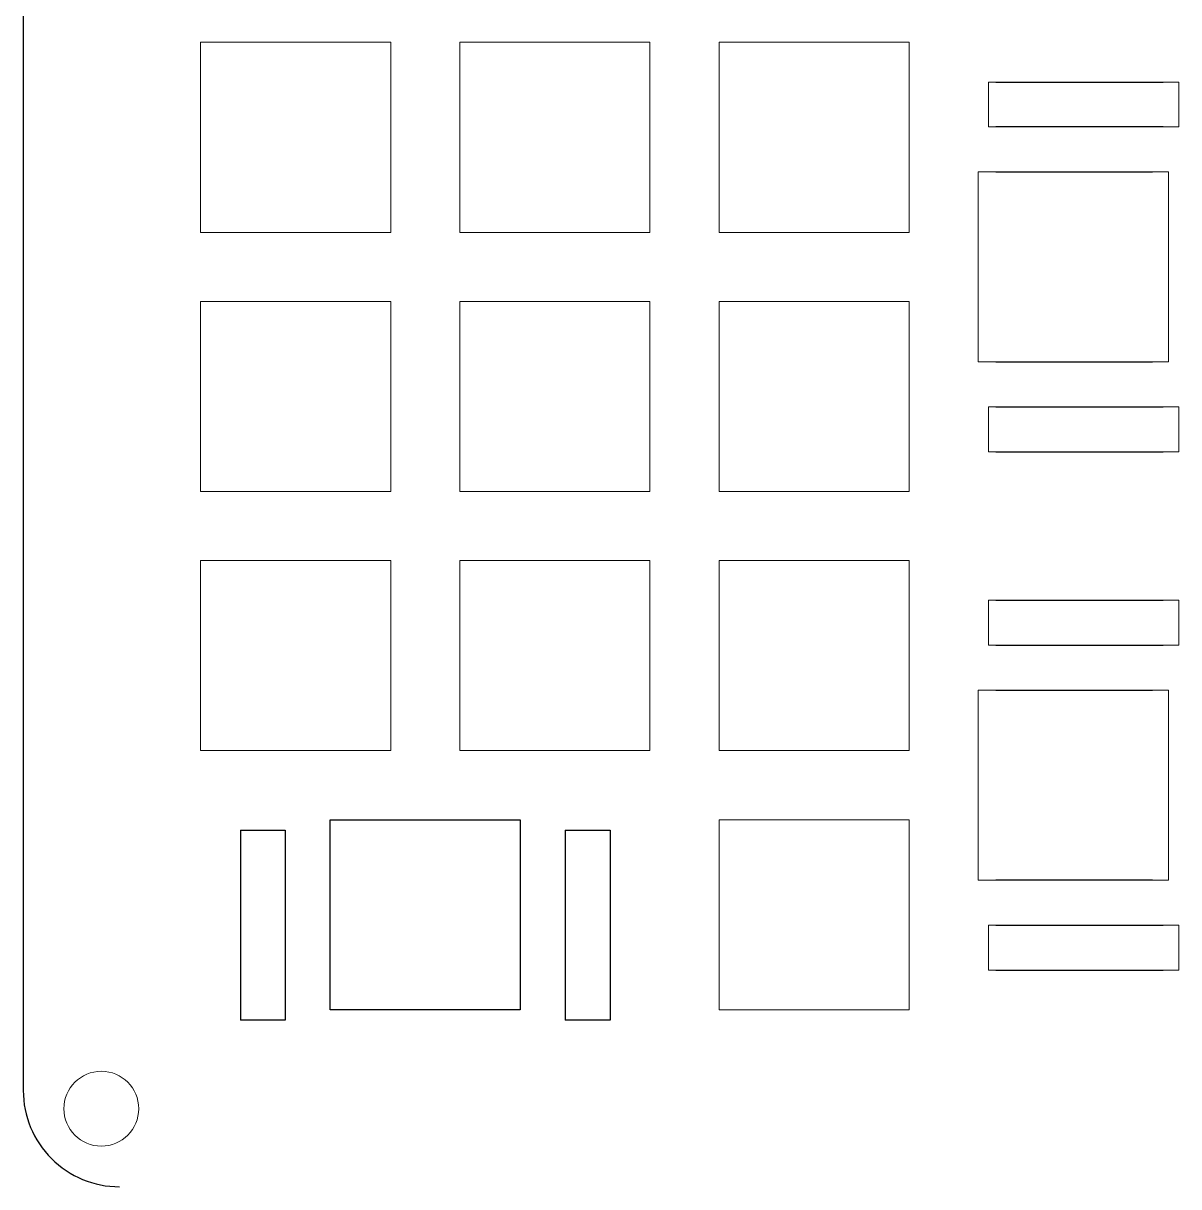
# Model space of a CAD drawing. Header units: inches. Extents: x 0.6 to 13.3, y 0.6 to 15.2.
# Drawn here: x 0.629 to 3.972, y 9.721 to 13.088 of the extents above; entities that cross this region are included whole.
import ezdxf

# ---------------------------------------------------------------- set-up
doc = ezdxf.new("R2010")
doc.units = ezdxf.units.IN
doc.header["$MEASUREMENT"] = 0
for name, color, linetype in [('Cuts', 7, 'Continuous'), ('Layer 1', 10, 'Continuous'), ('Layer_1', 10, 'Continuous'), ('numpad_plate', 10, 'Continuous')]:
    doc.layers.add(name, color=color, linetype=linetype)

msp = doc.modelspace()

# ---------------------------------------------------------------- linework, layer by layer
at = {"color": 1}
for p, q in [((1.5174, 10.233), (1.5174, 10.783)), ((2.0674, 10.783), (2.0674, 10.233)), ((1.2574, 10.753), (1.2574, 10.203)), ((1.3874, 10.753), (1.3874, 10.203)), ((2.1974, 10.753), (2.1974, 10.203)), ((2.3274, 10.753), (2.3274, 10.203))]:
    msp.add_line(p, q, dxfattribs=at)
at = {"layer": 'Cuts', "color": 1}
for p, q in [((1.5174, 10.783), (2.0674, 10.783)), ((1.2574, 10.753), (1.3874, 10.753)), ((2.1974, 10.753), (2.3274, 10.753)), ((1.3874, 10.203), (1.2574, 10.203)), ((2.0674, 10.233), (1.5174, 10.233)), ((2.3274, 10.203), (2.1974, 10.203))]:
    msp.add_line(p, q, dxfattribs=at)
at = {"layer": 'Layer 1', "color": 1, "lineweight": 9}
for points in [[(1.1424, 12.483), (1.1424, 12.483), (1.1424, 13.033), (1.1424, 13.033)], [(1.1424, 13.033), (1.1424, 13.033), (1.6924, 13.033), (1.6924, 13.033)], [(1.6924, 12.483), (1.6924, 12.483), (1.6924, 13.033), (1.6924, 13.033)], [(1.8924, 12.483), (1.8924, 12.483), (1.8924, 13.033), (1.8924, 13.033)], [(1.8924, 13.033), (1.8924, 13.033), (2.4424, 13.033), (2.4424, 13.033)], [(2.4424, 12.483), (2.4424, 12.483), (2.4424, 13.033), (2.4424, 13.033)], [(2.6424, 12.483), (2.6424, 12.483), (2.6424, 13.033), (2.6424, 13.033)], [(2.6424, 13.033), (2.6424, 13.033), (3.1924, 13.033), (3.1924, 13.033)], [(3.1924, 12.483), (3.1924, 12.483), (3.1924, 13.033), (3.1924, 13.033)], [(3.4224, 12.788), (3.4224, 12.788), (3.4224, 12.918), (3.4224, 12.918)], [(3.4224, 12.918), (3.4224, 12.918), (3.4434, 12.918), (3.4434, 12.918)], [(3.9274, 12.918), (3.9274, 12.918), (3.9724, 12.918), (3.9724, 12.918)], [(3.9724, 12.918), (3.9724, 12.918), (3.9724, 12.788), (3.9724, 12.788)], [(3.4434, 12.788), (3.4434, 12.788), (3.4224, 12.788), (3.4224, 12.788)], [(3.9724, 12.788), (3.9724, 12.788), (3.9274, 12.788), (3.9274, 12.788)], [(3.3924, 12.108), (3.3924, 12.108), (3.3924, 12.658), (3.3924, 12.658)], [(3.3924, 12.658), (3.3924, 12.658), (3.4434, 12.658), (3.4434, 12.658)], [(3.8964, 12.658), (3.8964, 12.658), (3.9424, 12.658), (3.9424, 12.658)], [(3.9424, 12.658), (3.9424, 12.658), (3.9424, 12.108), (3.9424, 12.108)], [(1.6924, 12.483), (1.6924, 12.483), (1.1424, 12.483), (1.1424, 12.483)], [(2.4424, 12.483), (2.4424, 12.483), (1.8924, 12.483), (1.8924, 12.483)], [(3.1924, 12.483), (3.1924, 12.483), (2.6424, 12.483), (2.6424, 12.483)], [(1.1424, 11.733), (1.1424, 11.733), (1.1424, 12.283), (1.1424, 12.283)], [(1.1424, 12.283), (1.1424, 12.283), (1.6924, 12.283), (1.6924, 12.283)], [(1.6924, 11.733), (1.6924, 11.733), (1.6924, 12.283), (1.6924, 12.283)], [(1.8924, 11.733), (1.8924, 11.733), (1.8924, 12.283), (1.8924, 12.283)], [(1.8924, 12.283), (1.8924, 12.283), (2.4424, 12.283), (2.4424, 12.283)], [(2.4424, 11.733), (2.4424, 11.733), (2.4424, 12.283), (2.4424, 12.283)], [(2.6424, 11.733), (2.6424, 11.733), (2.6424, 12.283), (2.6424, 12.283)], [(2.6424, 12.283), (2.6424, 12.283), (3.1924, 12.283), (3.1924, 12.283)], [(3.1924, 11.733), (3.1924, 11.733), (3.1924, 12.283), (3.1924, 12.283)], [(3.4434, 12.108), (3.4434, 12.108), (3.3924, 12.108), (3.3924, 12.108)], [(3.9424, 12.108), (3.9424, 12.108), (3.8964, 12.108), (3.8964, 12.108)], [(3.4224, 11.848), (3.4224, 11.848), (3.4224, 11.978), (3.4224, 11.978)], [(3.4224, 11.978), (3.4224, 11.978), (3.4434, 11.978), (3.4434, 11.978)], [(3.9274, 11.978), (3.9274, 11.978), (3.9724, 11.978), (3.9724, 11.978)], [(3.9724, 11.978), (3.9724, 11.978), (3.9724, 11.848), (3.9724, 11.848)], [(3.4434, 11.848), (3.4434, 11.848), (3.4224, 11.848), (3.4224, 11.848)], [(3.9724, 11.848), (3.9724, 11.848), (3.9274, 11.848), (3.9274, 11.848)], [(1.6924, 11.733), (1.6924, 11.733), (1.1424, 11.733), (1.1424, 11.733)], [(2.4424, 11.733), (2.4424, 11.733), (1.8924, 11.733), (1.8924, 11.733)], [(3.1924, 11.733), (3.1924, 11.733), (2.6424, 11.733), (2.6424, 11.733)], [(1.1424, 10.983), (1.1424, 10.983), (1.1424, 11.533), (1.1424, 11.533)], [(1.1424, 11.533), (1.1424, 11.533), (1.6924, 11.533), (1.6924, 11.533)], [(1.6924, 10.983), (1.6924, 10.983), (1.6924, 11.533), (1.6924, 11.533)], [(1.8924, 10.983), (1.8924, 10.983), (1.8924, 11.533), (1.8924, 11.533)], [(1.8924, 11.533), (1.8924, 11.533), (2.4424, 11.533), (2.4424, 11.533)], [(2.4424, 10.983), (2.4424, 10.983), (2.4424, 11.533), (2.4424, 11.533)], [(2.6424, 10.983), (2.6424, 10.983), (2.6424, 11.533), (2.6424, 11.533)], [(2.6424, 11.533), (2.6424, 11.533), (3.1924, 11.533), (3.1924, 11.533)], [(3.1924, 10.983), (3.1924, 10.983), (3.1924, 11.533), (3.1924, 11.533)], [(3.4224, 11.288), (3.4224, 11.288), (3.4224, 11.418), (3.4224, 11.418)], [(3.4224, 11.418), (3.4224, 11.418), (3.4434, 11.418), (3.4434, 11.418)], [(3.9274, 11.418), (3.9274, 11.418), (3.9724, 11.418), (3.9724, 11.418)], [(3.9724, 11.418), (3.9724, 11.418), (3.9724, 11.288), (3.9724, 11.288)], [(3.4434, 11.288), (3.4434, 11.288), (3.4224, 11.288), (3.4224, 11.288)], [(3.9724, 11.288), (3.9724, 11.288), (3.9274, 11.288), (3.9274, 11.288)], [(3.3924, 10.608), (3.3924, 10.608), (3.3924, 11.158), (3.3924, 11.158)], [(3.3924, 11.158), (3.3924, 11.158), (3.4434, 11.158), (3.4434, 11.158)], [(3.8964, 11.158), (3.8964, 11.158), (3.9424, 11.158), (3.9424, 11.158)], [(3.9424, 11.158), (3.9424, 11.158), (3.9424, 10.608), (3.9424, 10.608)], [(1.6924, 10.983), (1.6924, 10.983), (1.1424, 10.983), (1.1424, 10.983)], [(2.4424, 10.983), (2.4424, 10.983), (1.8924, 10.983), (1.8924, 10.983)], [(3.1924, 10.983), (3.1924, 10.983), (2.6424, 10.983), (2.6424, 10.983)], [(2.6424, 10.233), (2.6424, 10.233), (2.6424, 10.783), (2.6424, 10.783)], [(2.6424, 10.783), (2.6424, 10.783), (3.1924, 10.783), (3.1924, 10.783)], [(3.1924, 10.233), (3.1924, 10.233), (3.1924, 10.783), (3.1924, 10.783)], [(3.4434, 10.608), (3.4434, 10.608), (3.3924, 10.608), (3.3924, 10.608)], [(3.9424, 10.608), (3.9424, 10.608), (3.8964, 10.608), (3.8964, 10.608)], [(3.4224, 10.348), (3.4224, 10.348), (3.4224, 10.478), (3.4224, 10.478)], [(3.4224, 10.478), (3.4224, 10.478), (3.4434, 10.478), (3.4434, 10.478)], [(3.9274, 10.478), (3.9274, 10.478), (3.9724, 10.478), (3.9724, 10.478)], [(3.9724, 10.478), (3.9724, 10.478), (3.9724, 10.348), (3.9724, 10.348)], [(3.4434, 10.348), (3.4434, 10.348), (3.4224, 10.348), (3.4224, 10.348)], [(3.9724, 10.348), (3.9724, 10.348), (3.9274, 10.348), (3.9274, 10.348)], [(3.1924, 10.233), (3.1924, 10.233), (2.6424, 10.233), (2.6424, 10.233)]]:
    msp.add_open_spline(points, degree=3, dxfattribs=at)
at = {"layer": 'Layer_1', "color": 1}
for p, q in [((3.4434, 12.918), (3.9274, 12.918)), ((3.9274, 12.788), (3.4434, 12.788)), ((3.4434, 12.658), (3.8964, 12.658)), ((3.4434, 12.108), (3.8964, 12.108)), ((3.4434, 11.978), (3.9274, 11.978)), ((3.4434, 11.848), (3.9274, 11.848)), ((3.4434, 11.418), (3.9274, 11.418)), ((3.4434, 11.288), (3.9274, 11.288)), ((3.4434, 11.158), (3.8964, 11.158)), ((3.8964, 10.608), (3.4434, 10.608)), ((3.4434, 10.478), (3.9274, 10.478)), ((3.4434, 10.348), (3.9274, 10.348))]:
    msp.add_line(p, q, dxfattribs=at)
at = {"layer": 'numpad_plate', "color": 1, "transparency": 33554687}
msp.add_line((0.6292, 14.9542), (0.6292, 9.9992), dxfattribs=at)
msp.add_arc((0.9076, 9.9992), 0.2784, 179.9999, 270, dxfattribs=at)
at = {"layer": 'numpad_plate', "color": 1, "lineweight": 9}
msp.add_open_spline([(0.855, 10.0549), (0.855, 10.0549), (0.7952, 10.0549), (0.7467, 10.0064), (0.7467, 9.9466), (0.7467, 9.9466), (0.7467, 9.8868), (0.7952, 9.8383), (0.855, 9.8383), (0.9148, 9.8383), (0.9633, 9.8868), (0.9633, 9.9466), (0.9633, 9.9466), (0.9633, 10.0064), (0.9148, 10.0549), (0.855, 10.0549)], degree=3, knots=[0, 0, 0, 0, 0, 0.2, 0.2, 0.2, 0.2, 0.6, 0.6, 0.6, 0.8, 0.8, 0.8, 0.8, 1, 1, 1, 1], dxfattribs=at)

doc.saveas('drawing.dxf')
